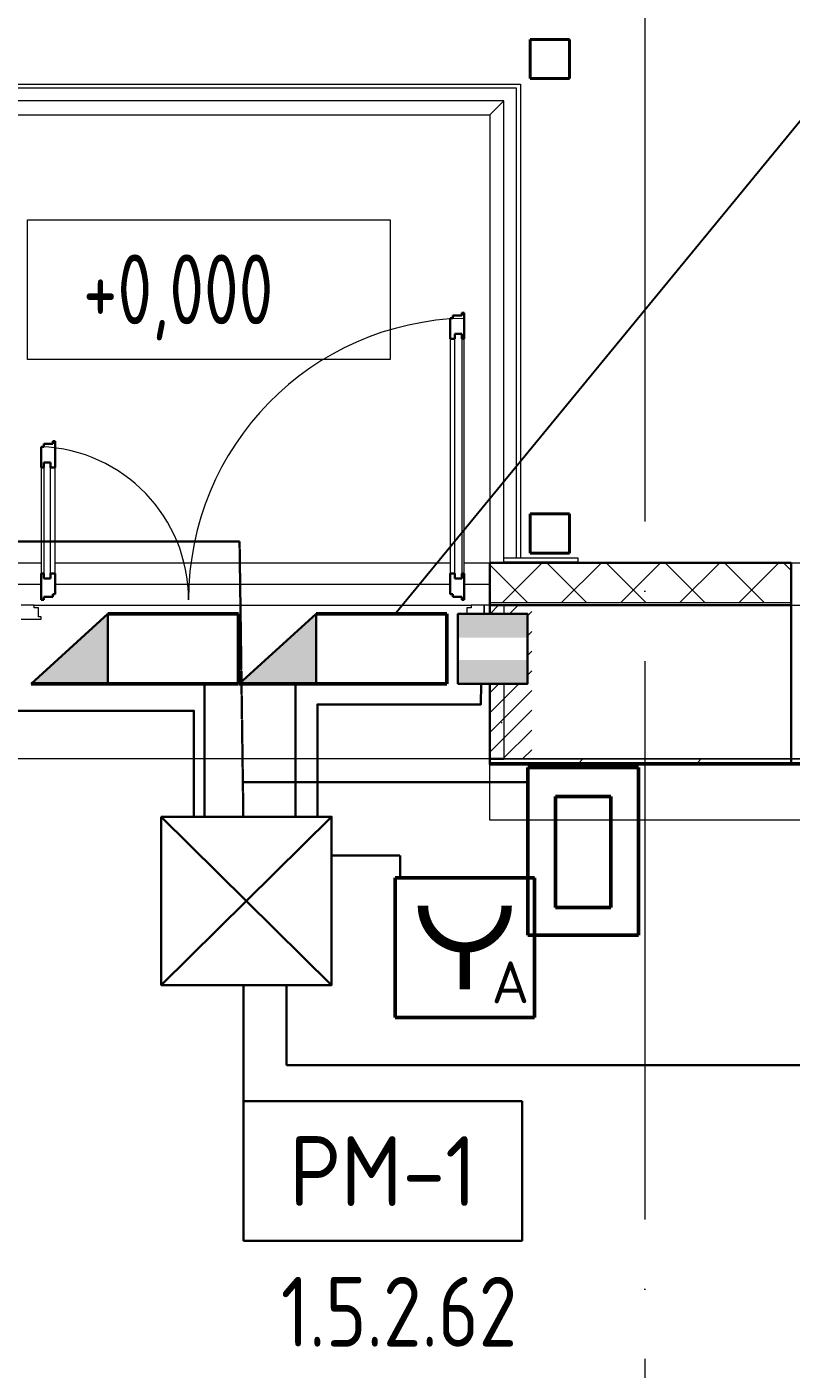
# Model space of a CAD drawing. Header units: millimetres. Extents: x -325553 to 627452, y -28539 to 738858.
# Drawn here: x -54130 to -51390, y 194928 to 199736 of the extents above; entities that cross this region are included whole.
import ezdxf
from ezdxf.enums import TextEntityAlignment as Align

# ---------------------------------------------------------------- set-up
doc = ezdxf.new("R2010")
doc.units = ezdxf.units.MM
doc.set_wipeout_variables(frame=1)
for name, pattern in [('ADSK_Линия сетки', [25, 20, -2.5, 0, -2.5]), ('ADSK_Штриховая_ш2 п1_5', [4.5, 3, -1.5]), ('штриховаяX2', [1.5, 1, -0.5])]:
    doc.linetypes.add(name, pattern=pattern)
doc.layers.add('000_доп.МДУ', color=7, linetype='Continuous')
for name, color, linetype, lineweight in [('RC-Извещатели_охранные', 5, 'Continuous', 30), ('RC-Линии_связи-Адресные', 5, 'Continuous', 30), ('RC-Прочее_оборудование', 5, 'Continuous', 30), ('Аннотация', 7, 'Continuous', 18), ('Двери', 252, 'Continuous', 9), ('Лестницы', 252, 'Continuous', 9), ('Несущие колонны', 252, 'Continuous', 18), ('Ограждение', 252, 'Continuous', 9), ('Оси', 252, 'Continuous', 9), ('Отметки', 7, 'Continuous', 9), ('СКУД', 1, 'Continuous', 30), ('Стены внутренние', 7, 'Continuous', 18), ('Стены наружные', 7, 'Continuous', 18), ('Стены штриховка', 7, 'Continuous', 9)]:
    doc.layers.add(name, color=color, linetype=linetype, lineweight=lineweight)
doc.layers.add('Двери открывание', color=7, linetype='Continuous', lineweight=9, true_color=0xc0c0c0)
doc.styles.add('GOST Common_3', font='', dxfattribs={"height": 3.5})
doc.styles.add('ISOCPEUR', font='isocpeur.ttf', dxfattribs={"width": 0.9, "height": 350})
doc.styles.add('RubezhCAD', font='', dxfattribs={"oblique": 10})
doc.styles.get("Standard").update_dxf_attribs({"font": ''})
doc.styles.get('GOST Common_3').set_extended_font_data('GOST 2.304 type A')
doc.styles.get('RubezhCAD').set_extended_font_data('GOST type A')
doc.styles.get('Standard').set_extended_font_data('GOST type B')

# ---------------------------------------------------------------- blocks, each defined once
blk = doc.blocks.new('1 этаж')
at = {"layer": 'Двери', "lineweight": 18, "true_color": 0x636466}
h = blk.add_hatch(dxfattribs=at)
h.set_pattern_fill('FP_2', color=251, style=0, pattern_type=2)
h.set_pattern_definition([(45, (-54185.8, 27131.27), (-35.3553, 35.3553), [])])
h.paths.add_polyline_path([(-53060.8, 26856.3), (-53060.8, 27406.3), (-53210.8, 27406.3), (-53210.8, 26856.3), (-53133.8, 26856.3)])
h.paths.add_polyline_path([(-54910.8, 26856.3), (-54910.8, 27406.3), (-55060.8, 27406.3), (-55060.8, 26856.3)])
at = {"layer": 'Аннотация', "color": 251, "lineweight": 20, "true_color": 0x636466}
for p, q in [((-54867.9, 28286.4), (-54867.9, 28786.4)), ((-54867.9, 28786.4), (-53567.9, 28786.4)), ((-53567.9, 28786.4), (-53567.9, 28286.4)), ((-53567.9, 28286.4), (-54867.9, 28286.4))]:
    blk.add_line(p, q, dxfattribs=at)
at = {"layer": 'Двери', "color": 251, "lineweight": 30, "true_color": 0x636466}
for p, q in [((-53343.8, 28434.3), (-53352.8, 28434.3)), ((-53352.8, 28434.3), (-53352.8, 28360.3)), ((-53311.8, 28444.3), (-53343.8, 28444.3)), ((-53343.8, 28444.3), (-53343.8, 28434.3)), ((-53302.8, 28454.3), (-53311.8, 28454.3)), ((-53311.8, 28454.3), (-53311.8, 28444.3)), ((-53302.8, 28360.3), (-53302.8, 28454.3)), ((-53335.8, 28360.3), (-53335.8, 28378.3)), ((-53335.8, 28378.3), (-53311.8, 28378.3)), ((-53311.8, 28378.3), (-53311.8, 28360.3)), ((-53352.8, 28360.3), (-53335.8, 28360.3)), ((-53311.8, 28360.3), (-53302.8, 28360.3)), ((-54777.8, 27984.3), (-54809.8, 27984.3)), ((-54809.8, 27984.3), (-54809.8, 27974.3)), ((-54768.8, 27994.3), (-54777.8, 27994.3)), ((-54777.8, 27994.3), (-54777.8, 27984.3)), ((-54768.8, 27900.3), (-54768.8, 27994.3)), ((-54809.8, 27974.3), (-54818.8, 27974.3)), ((-54818.8, 27974.3), (-54818.8, 27900.3)), ((-54809.8, 27900.3), (-54818.8, 27900.3)), ((-54809.8, 27918.3), (-54809.8, 27900.3)), ((-54785.8, 27918.3), (-54809.8, 27918.3)), ((-54785.8, 27900.3), (-54785.8, 27918.3)), ((-54768.8, 27900.3), (-54785.8, 27900.3)), ((-54818.8, 27520.3), (-54818.8, 27426.3)), ((-54809.8, 27520.3), (-54818.8, 27520.3)), ((-54809.8, 27502.3), (-54809.8, 27520.3)), ((-54785.8, 27520.3), (-54785.8, 27502.3)), ((-54768.8, 27520.3), (-54785.8, 27520.3)), ((-54768.8, 27446.3), (-54768.8, 27520.3)), ((-53352.8, 27520.3), (-53352.8, 27446.3)), ((-53352.8, 27520.3), (-53335.8, 27520.3)), ((-53335.8, 27520.3), (-53335.8, 27502.3)), ((-53311.8, 27520.3), (-53302.8, 27520.3)), ((-53311.8, 27502.3), (-53311.8, 27520.3)), ((-53302.8, 27426.3), (-53302.8, 27520.3)), ((-54785.8, 27502.3), (-54809.8, 27502.3)), ((-53335.8, 27502.3), (-53311.8, 27502.3)), ((-54818.8, 27426.3), (-54809.8, 27426.3)), ((-54809.8, 27426.3), (-54809.8, 27436.3)), ((-54809.8, 27436.3), (-54777.8, 27436.3)), ((-54777.8, 27436.3), (-54777.8, 27446.3)), ((-54777.8, 27446.3), (-54768.8, 27446.3)), ((-53352.8, 27446.3), (-53343.8, 27446.3)), ((-53343.8, 27446.3), (-53343.8, 27436.3)), ((-53343.8, 27436.3), (-53311.8, 27436.3)), ((-53311.8, 27436.3), (-53311.8, 27426.3)), ((-53311.8, 27426.3), (-53302.8, 27426.3))]:
    blk.add_line(p, q, dxfattribs=at)
at = {"layer": 'Двери', "color": 251, "true_color": 0x636466}
for p, q in [((-53335.8, 27502.3), (-53335.8, 28378.3)), ((-53335.8, 28378.3), (-53311.8, 28378.3)), ((-53311.8, 28378.3), (-53311.8, 27502.3)), ((-53352.8, 28360.3), (-53352.8, 27520.3)), ((-53302.8, 27520.3), (-53302.8, 28360.3)), ((-54818.8, 27900.3), (-54818.8, 27520.3)), ((-54809.8, 27918.3), (-54809.8, 27502.3)), ((-54785.8, 27918.3), (-54809.8, 27918.3)), ((-54785.8, 27502.3), (-54785.8, 27918.3)), ((-54768.8, 27520.3), (-54768.8, 27900.3)), ((-54809.8, 27502.3), (-54785.8, 27502.3)), ((-53311.8, 27502.3), (-53335.8, 27502.3)), ((-54843.8, 27406.3), (-54890.8, 27406.3)), ((-54843.8, 27397.3), (-54843.8, 27406.3)), ((-54828.8, 27397.3), (-54843.8, 27397.3)), ((-54828.8, 27365.3), (-54828.8, 27397.3)), ((-54818.8, 27365.3), (-54828.8, 27365.3)), ((-54818.8, 27356.3), (-54818.8, 27365.3)), ((-53292.8, 27365.3), (-53302.8, 27365.3)), ((-53302.8, 27365.3), (-53302.8, 27356.3)), ((-53277.8, 27397.3), (-53292.8, 27397.3)), ((-53292.8, 27397.3), (-53292.8, 27365.3)), ((-53277.8, 27406.3), (-53277.8, 27397.3)), ((-53230.8, 27406.3), (-53277.8, 27406.3)), ((-53210.8, 27406.3), (-53230.8, 27406.3)), ((-53230.8, 27406.3), (-53230.8, 27356.3)), ((-53230.8, 27356.3), (-53230.8, 27406.3)), ((-53210.8, 27356.3), (-53210.8, 27406.3)), ((-54890.8, 27356.3), (-54818.8, 27356.3)), ((-53302.8, 27356.3), (-53230.8, 27356.3)), ((-53230.8, 27356.3), (-53210.8, 27356.3))]:
    blk.add_line(p, q, dxfattribs=at)
at = {"layer": 'Двери', "color": 251, "linetype": 'ADSK_Штриховая_ш2 п1_5', "true_color": 0x636466}
for p, q in [((-53060.8, 27406.3), (-53210.8, 27406.3)), ((-53210.8, 27406.3), (-53210.8, 26856.3)), ((-53210.8, 26856.3), (-53060.8, 26856.3))]:
    blk.add_line(p, q, dxfattribs=at)
at = {"layer": 'Двери открывание', "color": 251, "true_color": 0x636466}
for centre, radius, start, end in [((-53282.8, 27426.3), 1008, 91.1369, 180), ((-54838.8, 27426.3), 548, 0, 87.9084)]:
    blk.add_arc(centre, radius, start, end, dxfattribs=at)
at = {"layer": 'Лестницы', "color": 251, "true_color": 0x636466}
for p, q in [((-53115.8, 29258.3), (-55455.8, 29258.3)), ((-53115.8, 27575.8), (-53115.8, 29258.3)), ((-53115.8, 27558.1), (-53115.8, 27560.8)), ((-54910.8, 27482.3), (-54818.8, 27482.3)), ((-54768.8, 27482.3), (-53352.8, 27482.3)), ((-53302.8, 27482.3), (-53210.8, 27482.3))]:
    blk.add_line(p, q, dxfattribs=at)
at = {"layer": 'Несущие колонны', "color": 251, "lineweight": 40, "true_color": 0x636466}
for p, q in [((-53065.8, 29293.3), (-53065.8, 29433.3)), ((-53065.8, 29433.3), (-52925.8, 29433.3)), ((-52925.8, 29433.3), (-53065.8, 29433.3)), ((-53065.8, 29433.3), (-53065.8, 29293.3)), ((-52925.8, 29433.3), (-52925.8, 29293.3)), ((-52925.8, 29293.3), (-52925.8, 29433.3)), ((-52925.8, 29293.3), (-53065.8, 29293.3)), ((-53065.8, 29293.3), (-52925.8, 29293.3)), ((-53065.8, 27593.3), (-53065.8, 27733.3)), ((-53065.8, 27733.3), (-52925.8, 27733.3)), ((-52925.8, 27733.3), (-53065.8, 27733.3)), ((-53065.8, 27733.3), (-53065.8, 27593.3)), ((-52925.8, 27733.3), (-52925.8, 27593.3)), ((-52925.8, 27593.3), (-52925.8, 27733.3)), ((-52925.8, 27593.3), (-53065.8, 27593.3)), ((-53065.8, 27593.3), (-52925.8, 27593.3))]:
    blk.add_line(p, q, dxfattribs=at)
at = {"layer": 'Ограждение', "color": 251, "true_color": 0x636466}
for p, q in [((-53160.8, 29213.3), (-55455.8, 29213.3)), ((-53160.8, 27558.3), (-53160.8, 29213.3)), ((-55455.8, 29163.3), (-53210.8, 29163.3)), ((-53210.8, 29163.3), (-53210.8, 27558.3)), ((-53210.8, 26636.3), (-53210.8, 26836.3)), ((-52130.8, 26856.3), (-50380.8, 26856.3)), ((-44480.8, 26636.3), (-53210.8, 26636.3))]:
    blk.add_line(p, q, dxfattribs=at)
blk.add_open_spline([(-53160.8, 29213.3), (-53160.8, 29213.3), (-53161.2, 29212.8), (-53162.6, 29211.4), (-53164.1, 29210), (-53165.6, 29208.5), (-53167, 29207.1), (-53168.5, 29205.6), (-53170.5, 29203.5), (-53172.8, 29201.3), (-53174.7, 29199.3), (-53176.2, 29197.8), (-53177.8, 29196.3), (-53179.3, 29194.7), (-53180.9, 29193.2), (-53182.5, 29191.5), (-53184.2, 29189.9), (-53185.8, 29188.3), (-53187.4, 29186.6), (-53189.1, 29185), (-53190.7, 29183.4), (-53192.3, 29181.8), (-53193.8, 29180.2), (-53195.4, 29178.7), (-53196.9, 29177.2), (-53198.3, 29175.8), (-53199.7, 29174.4), (-53201.5, 29172.6), (-53203.1, 29170.9), (-53204.6, 29169.5), (-53206, 29168.1), (-53207.5, 29166.6), (-53209, 29165.1), (-53210.4, 29163.7), (-53210.8, 29163.3), (-53210.8, 29163.3)], degree=3, knots=[0, 0, 0, 0, 0.083333, 0.125, 0.166667, 0.208333, 0.229167, 0.25, 0.291667, 0.333333, 0.354167, 0.375, 0.395833, 0.416667, 0.4375, 0.458333, 0.479167, 0.5, 0.520833, 0.541667, 0.5625, 0.583333, 0.604167, 0.625, 0.645833, 0.666667, 0.6875, 0.708333, 0.75, 0.770833, 0.791667, 0.833333, 0.875, 0.916667, 1, 1, 1, 1], dxfattribs=at)
at = {"layer": 'Оси', "color": 251, "linetype": 'ADSK_Линия сетки', "ltscale": 100, "true_color": 0x636466}
for p, q in [((-52655.8, 32206.9), (-52655.8, 10956.3)), ((-805.8, 26856.3), (-72528.1, 26856.3))]:
    blk.add_line(p, q, dxfattribs=at)
at = {"layer": 'Стены внутренние', "color": 251, "true_color": 0x636466}
for p, q in [((-54910.8, 27558.3), (-54818.8, 27558.3)), ((-54768.8, 27558.3), (-53352.8, 27558.3)), ((-53302.8, 27558.3), (-53210.8, 27558.3)), ((-52130.8, 27558.3), (-50380.8, 27558.3)), ((-54843.8, 27406.3), (-53277.8, 27406.3)), ((-53160.8, 27406.3), (-53160.8, 26856.3)), ((-52130.8, 27406.3), (-50380.8, 27406.3)), ((-53210.8, 26856.3), (-56000.8, 26856.3)), ((-53160.8, 26856.3), (-52130.8, 26856.3))]:
    blk.add_line(p, q, dxfattribs=at)
at = {"layer": 'Стены внутренние', "color": 251, "lineweight": 30, "true_color": 0x636466}
for p, q in [((-52130.8, 27558.3), (-53210.8, 27558.3)), ((-53210.8, 27558.3), (-53210.8, 27416.3)), ((-52130.8, 27416.3), (-52130.8, 27558.3)), ((-52130.8, 27406.3), (-53210.8, 27406.3)), ((-53210.8, 27406.3), (-53210.8, 26856.3)), ((-52130.8, 26856.3), (-52130.8, 27406.3))]:
    blk.add_line(p, q, dxfattribs=at)
at = {"layer": 'Стены внутренние', "color": 251, "linetype": 'Continuous', "lineweight": 9, "true_color": 0x636466}
for p, q in [((-53188.9, 27556.3), (-53190.1, 27558.3)), ((-53165.7, 27416.3), (-53025.7, 27556.3)), ((-53045.6, 27558.3), (-53046.8, 27556.3)), ((-52864, 27416.3), (-53004, 27556.3)), ((-52953.5, 27416.3), (-52813.5, 27556.3)), ((-52651.9, 27416.3), (-52791.9, 27556.3)), ((-52741.4, 27416.3), (-52601.4, 27556.3)), ((-52602.3, 27556.3), (-52603.5, 27558.3)), ((-52439.7, 27416.3), (-52579.7, 27556.3)), ((-52529.3, 27416.3), (-52389.3, 27556.3)), ((-52227.6, 27416.3), (-52367.6, 27556.3)), ((-52317.1, 27416.3), (-52177.1, 27556.3)), ((-52132.8, 27533.6), (-52155.5, 27556.3)), ((-53076.1, 27416.3), (-53208.8, 27548.9)), ((-52132.8, 27426.4), (-52130.8, 27426.4)), ((-53169.8, 26986), (-53166.5, 26986))]:
    blk.add_line(p, q, dxfattribs=at)
at = {"layer": 'Стены наружные', "color": 251, "true_color": 0x636466}
for p, q in [((-57255.8, 29273.3), (-53100.8, 29273.3)), ((-53115.8, 29258.3), (-57242.8, 29258.3)), ((-53115.8, 27575.8), (-53115.8, 29258.3)), ((-53100.8, 29273.3), (-53100.8, 27575.8)), ((-53160.8, 27575.8), (-52895.8, 27575.8)), ((-52895.8, 27560.8), (-53160.8, 27560.8)), ((-53115.8, 27558.3), (-53115.8, 27560.8)), ((-53100.8, 27560.8), (-53100.8, 27558.3)), ((-52895.8, 27575.8), (-52895.8, 27560.8)), ((-52130.8, 26856.3), (-53160.8, 26856.3))]:
    blk.add_line(p, q, dxfattribs=at)
at = {"layer": 'Стены наружные', "color": 251, "lineweight": 30, "true_color": 0x636466}
for p, q in [((-53210.8, 27416.3), (-53210.8, 27406.3)), ((-52130.8, 27406.3), (-52130.8, 27416.3)), ((-53160.8, 26856.3), (-53210.8, 26856.3)), ((-53210.8, 26856.3), (-53210.8, 26836.3)), ((-44480.8, 26841.3), (-53210.8, 26841.3)), ((-53210.8, 26836.3), (-44480.8, 26836.3)), ((-52130.8, 26841.3), (-52130.8, 26856.3))]:
    blk.add_line(p, q, dxfattribs=at)
at = {"layer": 'Стены наружные', "color": 251, "linetype": 'Continuous', "lineweight": 9, "true_color": 0x636466}
for p, q in [((-52892.1, 26841.3), (-52877.1, 26856.3)), ((-52467.9, 26841.3), (-52452.9, 26856.3))]:
    blk.add_line(p, q, dxfattribs=at)
at = {"layer": 'Стены штриховка', "color": 251, "true_color": 0x636466}
for p, q in [((-52132.8, 27556.3), (-53208.8, 27556.3)), ((-53208.8, 27416.3), (-53208.8, 27556.3)), ((-52132.8, 27556.3), (-52132.8, 27416.3)), ((-53210.8, 27416.3), (-52130.8, 27416.3)), ((-53210.8, 26856.3), (-53160.8, 26856.3))]:
    blk.add_line(p, q, dxfattribs=at)
at = {"layer": 'Отметки', "color": 251, "true_color": 0x636466, "style": 'GOST Common_3', "width": 0.9}
blk.add_text('+0,000', height=250, dxfattribs=at).set_placement((-54669, 28413.1))
blk = doc.blocks.new('*U1245')
blk.add_wipeout([(-509.8, -125), (-234.3, 125), (234.2, 125), (234.2, -125)]).dxf.layer = 'СКУД'
at = {"layer": 'СКУД'}
h = blk.add_hatch(color=256, dxfattribs=at)
h.dxf.hatch_style = 1
h.set_gradient(color1=(255, 0, 0), color2=(255, 0, 0), tint=1)
h.paths.add_polyline_path([(-509.8, -125), (-234.3, -125), (-234.3, 125)])
at = {"layer": 'СКУД', "lineweight": 50}
for p, q in [((234.2, 125), (-234.3, 125)), ((-509.8, -125), (234.2, -125))]:
    blk.add_line(p, q, dxfattribs=at)
at = {"layer": 'СКУД'}
blk.add_line((234.2, -125), (234.2, 125), dxfattribs=at)
for points in [[(-509.8, -125), (-234.3, 125)], [(-234.3, 125), (-234.3, -125)]]:
    blk.add_lwpolyline(points, dxfattribs=at)
at = {"layer": 'СКУД', "lineweight": 50}
blk.add_lwpolyline([(234.2, -125), (234.2, 125)], dxfattribs=at)
blk = doc.blocks.new('*U1246')
blk.add_wipeout([(-509.8, -125), (-234.3, 125), (234.2, 125), (234.2, -125)]).dxf.layer = 'СКУД'
at = {"layer": 'СКУД'}
h = blk.add_hatch(color=256, dxfattribs=at)
h.dxf.hatch_style = 1
h.set_gradient(color1=(255, 0, 0), color2=(255, 0, 0), tint=1)
h.paths.add_polyline_path([(-509.8, -125), (-234.3, -125), (-234.3, 125)])
at = {"layer": 'СКУД', "lineweight": 50}
for p, q in [((234.2, 125), (-234.3, 125)), ((-509.8, -125), (234.2, -125))]:
    blk.add_line(p, q, dxfattribs=at)
at = {"layer": 'СКУД'}
blk.add_line((234.2, -125), (234.2, 125), dxfattribs=at)
for points in [[(-509.8, -125), (-234.3, 125)], [(-234.3, 125), (-234.3, -125)]]:
    blk.add_lwpolyline(points, dxfattribs=at)
at = {"layer": 'СКУД', "lineweight": 50}
blk.add_lwpolyline([(234.2, -125), (234.2, 125)], dxfattribs=at)
blk = doc.blocks.new('RC-UGO-IOM-01')
at = {"layer": 'RC-Извещатели_охранные'}
blk.add_point((0, 0), dxfattribs=at)
blk.add_attdef('PSTN', text='', height=2.5, dxfattribs=at).set_placement((0.977, 2.603), align=Align.BOTTOM_LEFT)
blk.add_wipeout([(2.5, -2.5), (2.5, 2.5), (-2.5, 2.5), (-2.5, -2.5)]).dxf.layer = 'RC-Извещатели_охранные'
blk.add_wipeout([(-2.5, -2.5), (-2.5, 2.5), (2.5, 2.5), (2.5, -2.5)]).dxf.layer = 'RC-Извещатели_охранные'
h = blk.add_hatch(color=256, dxfattribs=at)
h.dxf.hatch_style = 1
h.paths.add_polyline_path([(2.5, 0.8), (2.5, 2.506), (-2.5, 2.499), (-2.5, 0.8)])
h = blk.add_hatch(color=256, dxfattribs=at)
h.dxf.hatch_style = 1
h.paths.add_polyline_path([(2.5, -2.5), (2.5, -0.794), (-2.5, -0.801), (-2.5, -2.5)])
blk.add_lwpolyline([(-2.5, -2.5), (2.5, -2.5), (2.5, 2.5), (-2.5, 2.5)], close=True, dxfattribs=at)
blk = doc.blocks.new('УДП 513-10 исп. 01 АР')
at = {"color": 6, "lineweight": 50}
blk.add_wipeout([(-250, 250), (250, 250), (250, -250), (-250, -250)], dxfattribs=at).dxf.layer = 'СКУД'
at = {"layer": 'СКУД', "color": 6, "lineweight": 50, "ltscale": 30}
for p, q in [((-250, -250), (-250, 250)), ((-250, 250), (250, 250)), ((250, 250), (250, -250)), ((250, -250), (-250, -250))]:
    blk.add_line(p, q, dxfattribs=at)
at = {"layer": 'СКУД', "color": 6, "linetype": 'Continuous', "lineweight": 50, "ltscale": 30, "const_width": 37.5}
blk.add_lwpolyline([(-150, 150, 1), (150, 150, 1)], format="xyb", dxfattribs=at)
blk.add_lwpolyline([(0, 0), (0, -150)], dxfattribs=at)
at = {"layer": 'СКУД', "color": 6, "lineweight": 50, "style": 'ISOCPEUR'}
blk.add_text('А', height=150, dxfattribs=at).set_placement((96, -199.3))
blk = doc.blocks.new('РМ1')
at = {"layer": 'RC-Прочее_оборудование'}
blk.add_point((0, 0), dxfattribs=at)
blk.add_attdef('PSTN', text='', height=2.5, dxfattribs=at).set_placement((5.721, 2.541), align=Align.BOTTOM_CENTER)
blk.add_wipeout([(4.999, 2.501), (4.999, -2.501), (-4.999, -2.501), (-4.999, 2.501)]).dxf.layer = 'RC-Прочее_оборудование'
blk.add_wipeout([(-4.999, -2.501), (-4.999, 2.501), (4.999, 2.501), (4.999, -2.501)]).dxf.layer = 'RC-Прочее_оборудование'
for p, q in [((-4.999, 2.501), (4.999, 2.501)), ((-4.999, -2.501), (-4.999, 2.501)), ((-4.999, 2.501), (-4.999, 2.501)), ((4.999, 2.501), (4.999, -2.501)), ((4.999, -2.501), (-4.999, -2.501))]:
    blk.add_line(p, q, dxfattribs=at)
at = {"layer": 'RC-Прочее_оборудование', "ltscale": 100, "style": 'ISOCPEUR', "width": 0.9}
blk.add_text('РМ-1', height=2.5, dxfattribs=at).set_placement((0.001, -0.001), align=Align.MIDDLE)
blk = doc.blocks.new('считыватель')
at = {"layer": 'СКУД', "linetype": 'ByBlock', "lineweight": 50, "ltscale": 100}
for p, q in [((-165.4, -250), (-165.4, 250)), ((165.4, 250), (-165.4, 250)), ((165.4, 250), (165.4, -250)), ((-82.7, 163.4), (82.7, 163.4)), ((-82.7, -167.3), (-82.7, 163.4)), ((82.7, 163.4), (82.7, -167.3)), ((82.7, -167.3), (-82.7, -167.3)), ((165.4, -250), (-165.4, -250))]:
    blk.add_line(p, q, dxfattribs=at)

msp = doc.modelspace()

# ---------------------------------------------------------------- linework, layer by layer
at = {"color": 7}
msp.add_lwpolyline([(-48464.1, 202920.1), (-52933.1, 197482.9)], dxfattribs=at)
at = {"color": 6, "lineweight": 30}
for points in [[(-53531.2, 196907), (-53531.2, 197286.8), (-54240.3, 197286.8), (-54240.3, 197383.4)], [(-53493.1, 196907), (-53493.1, 197383.4)], [(-53167.2, 196907), (-53167.2, 197383.4)], [(-53088, 196907), (-53088, 197309.5), (-52502.1, 197309.5), (-52500.9, 197383.4)]]:
    msp.add_lwpolyline(points, dxfattribs=at)
at = {"color": 7, "lineweight": 30}
msp.add_lwpolyline([(-53648.2, 196907), (-53037.5, 196907), (-53037.5, 196304.1), (-53648.2, 196304.1)], close=True, dxfattribs=at)
for points in [[(-53648.2, 196304.1), (-53037.5, 196907)], [(-53648.2, 196907), (-53037.5, 196304.1)]]:
    msp.add_lwpolyline(points, dxfattribs=at)
at = {"color": 1, "lineweight": 30}
msp.add_lwpolyline([(-53353.8, 195637.8), (-53353.8, 196304.1)], dxfattribs=at)
at = {"layer": 'RC-Линии_связи-Адресные', "color": 4, "linetype": 'штриховаяX2', "ltscale": 2}
for points in [[(-53353.8, 196907), (-53367.3, 197892.2), (-54441.7, 197892.2)], [(-53355.5, 197031.3), (-52333.9, 197031.3)]]:
    msp.add_lwpolyline(points, dxfattribs=at)
at = {"layer": 'RC-Линии_связи-Адресные', "color": 92, "linetype": 'штриховаяX2', "ltscale": 2}
msp.add_lwpolyline([(-53037.5, 196767.8), (-52791.3, 196767.8), (-52791.3, 196688.3)], dxfattribs=at)
at = {"layer": 'RC-Линии_связи-Адресные', "color": 3, "linetype": 'штриховаяX2', "ltscale": 2}
msp.add_lwpolyline([(-33750.2, 188311.9), (-33750.2, 192341.4), (-44016.7, 192341.4), (-44016.7, 196016.7), (-53198.6, 196016.7), (-53198.6, 196304.1)], dxfattribs=at)

# ---------------------------------------------------------------- block references
at = {"layer": '000_доп.МДУ', "color": 7, "lineweight": 0}
msp.add_blockref('1 этаж', (740.6, 170258), dxfattribs=at)

# ---------------------------------------------------------------- next in the draw order: block references
ref = msp.add_blockref('РМ1', (-52853.9, 195637.8), dxfattribs=dict(xscale=100, yscale=100, zscale=100))
ref.add_attrib('PSTN', '1.5.2.62', dxfattribs={"layer": 'RC-Прочее_оборудование', "color": 0, "height": 250, "style": 'RubezhCAD'}).set_placement((-52795.9, 195258.8), align=Align.TOP_CENTER)
at = {"layer": 'RC-Извещатели_охранные', "color": 1, "ltscale": 0.01, "xscale": 50, "yscale": 50, "zscale": 50}
msp.add_blockref('RC-UGO-IOM-01', (-52459.8, 197508.4), dxfattribs=at)
at = {"layer": 'СКУД'}
for name, p in [('*U1245', (-53604.8, 197508.4)), ('УДП 513-10 исп. 01 АР', (-52560, 196438.3))]:
    msp.add_blockref(name, p, dxfattribs=at)

# ---------------------------------------------------------------- next in the draw order: block references
msp.add_blockref('*U1246', (-52858.6, 197508.4), dxfattribs=at)
at = {"layer": 'СКУД', "xscale": 1.2, "yscale": 1.2, "zscale": 1.2}
msp.add_blockref('считыватель', (-52135.5, 196782.9), dxfattribs=at)

doc.saveas('drawing.dxf')
